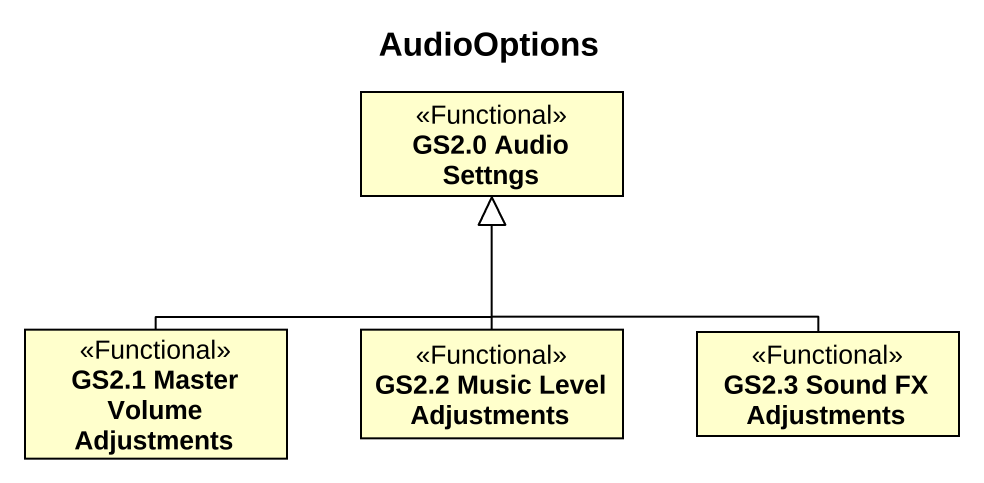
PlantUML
@startuml
title AudioOptions
hide circle
hide empty members
class "GS2.0 Audio Settngs" as GS2_0_Audio_Settngs <<Functional>>
class "GS2.1 Master Volume Adjustments" as GS2_1_Master_Volume <<Functional>>
class "GS2.2 Music Level Adjustments" as GS2_2_Music_Level <<Functional>>
class "GS2.3 Sound FX Adjustments" as GS2_3_Sound_FX_Adjustments <<Functional>>
GS2_1_Master_Volume -up-|> GS2_0_Audio_Settngs
GS2_2_Music_Level -up-|> GS2_0_Audio_Settngs
GS2_3_Sound_FX_Adjustments -up-|> GS2_0_Audio_Settngs
@enduml
